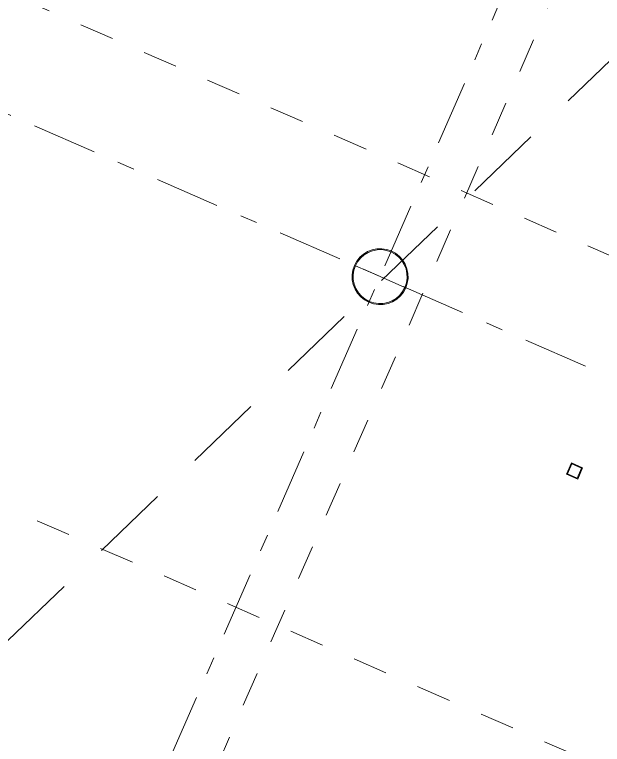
# Model space of a CAD drawing. Header units: millimetres. Extents: x -50172 to 68897, y -80883 to 956680.
# Drawn here: x -30409 to -25612, y -46368 to -40411 of the extents above; entities that cross this region are included whole.
import ezdxf
from ezdxf.enums import TextEntityAlignment as Align

# ---------------------------------------------------------------- set-up
doc = ezdxf.new("R2010")
doc.units = ezdxf.units.MM
doc.header["$MEASUREMENT"] = 0
for name, pattern in [('Dashed', [564.444447, 282.222223, -282.222223]), ('Double Dashed', [1093.611073, 529.166651, -211.666656, 141.111112, -211.666656]), ('Long Dashed', [1058.333302, 634.99999, -423.333311])]:
    doc.linetypes.add(name, pattern=pattern)
for name, color, linetype in [('A-95-MC_Marker_Section_P2.Marker', 7, 'Continuous'), ('COLUMN.IFC Import', 7, 'Continuous'), ('New_A-15-MG_Structural_Grid_Phase_2', 7, 'Continuous')]:
    doc.layers.add(name, color=color, linetype=linetype)
for name, color, linetype, lineweight in [('A-95-MC_Marker_Section_P2.Marker_Pen_No__1', 7, 'Continuous', 13), ('COLUMN.IFC Import_Pen_No__2', 8, 'Continuous', 15), ('New_A-95-P_Drawing_Pen_No__1', 7, 'Continuous', 13), ('New_A-95-P_Drawing_Pen_No__191', 7, 'Continuous', 5)]:
    doc.layers.add(name, color=color, linetype=linetype, lineweight=lineweight)
doc.layers.add('New_A-15-MG_Structural_Grid_Phase_2_Pen_No__222', color=7, linetype='Continuous', lineweight=13, true_color=0x65af33)
doc.styles.add('GENERATED_STYLE_4', font='')
doc.styles.get('GENERATED_STYLE_4').set_extended_font_data('Swis721 BT')

# ---------------------------------------------------------------- blocks, each defined once
blk = doc.blocks.new('Standard grid marker_5')
at = {"layer": 'New_A-15-MG_Structural_Grid_Phase_2_Pen_No__222', "linetype": 'Double Dashed'}
blk.add_line((705.1, 0), (17719.8, 0), dxfattribs=at)
at = {"layer": 'New_A-15-MG_Structural_Grid_Phase_2_Pen_No__222', "style": 'GENERATED_STYLE_4'}
blk.add_attdef('AC_MarkerText_1', text='', height=350, rotation=360, dxfattribs=at).set_placement((-500, 43.4), align=Align.MIDDLE_CENTER)
blk = doc.blocks.new('Column 166')
at = {"layer": 'COLUMN.IFC Import_Pen_No__2', "linetype": 'Continuous'}
for p, q in [((-146.877, 175.041), (-114.25, 197.887)), ((-110.25, 190.959), (-141.735, 168.913)), ((-114.25, 197.887), (-78.152, 214.72)), ((-75.415, 207.202), (-110.25, 190.959)), ((-78.152, 214.72), (-39.679, 225.029)), ((-38.289, 217.15), (-75.415, 207.202)), ((-39.679, 225.029), (0, 228.5)), ((0, 220.5), (-38.289, 217.15)), ((0, 228.5), (39.679, 225.029)), ((38.289, 217.15), (0, 220.5)), ((75.415, 207.202), (38.289, 217.15)), ((39.679, 225.029), (78.152, 214.72)), ((110.25, 190.959), (75.415, 207.202)), ((78.152, 214.72), (114.25, 197.887)), ((141.735, 168.913), (110.25, 190.959)), ((114.25, 197.887), (146.877, 175.041)), ((-197.887, 114.25), (-175.041, 146.877)), ((-168.913, 141.735), (-190.959, 110.25)), ((-175.041, 146.877), (-146.877, 175.041)), ((-141.735, 168.913), (-168.913, 141.735)), ((168.913, 141.735), (141.735, 168.913)), ((146.877, 175.041), (175.041, 146.877)), ((190.959, 110.25), (168.913, 141.735)), ((175.041, 146.877), (197.887, 114.25)), ((-225.029, 39.679), (-214.72, 78.152)), ((-207.202, 75.415), (-217.15, 38.289)), ((-214.72, 78.152), (-197.887, 114.25)), ((-190.959, 110.25), (-207.202, 75.415)), ((207.202, 75.415), (190.959, 110.25)), ((197.887, 114.25), (214.72, 78.152)), ((217.15, 38.289), (207.202, 75.415)), ((214.72, 78.152), (225.029, 39.679)), ((-228.5, 0), (-225.029, 39.679)), ((-217.15, 38.289), (-220.5, 0)), ((220.5, 0), (217.15, 38.289)), ((217.15, -38.289), (220.5, 0)), ((225.029, 39.679), (228.5, 0)), ((228.5, 0), (225.029, -39.679)), ((-225.029, -39.679), (-228.5, 0)), ((-214.72, -78.152), (-225.029, -39.679)), ((-220.5, 0), (-217.15, -38.289)), ((-217.15, -38.289), (-207.202, -75.415)), ((207.202, -75.415), (217.15, -38.289)), ((225.029, -39.679), (214.72, -78.152)), ((-197.887, -114.25), (-214.72, -78.152)), ((-207.202, -75.415), (-190.959, -110.25)), ((-175.041, -146.877), (-197.887, -114.25)), ((-190.959, -110.25), (-168.913, -141.735)), ((168.913, -141.735), (190.959, -110.25)), ((197.887, -114.25), (175.041, -146.877)), ((190.959, -110.25), (207.202, -75.415)), ((214.72, -78.152), (197.887, -114.25)), ((-146.877, -175.041), (-175.041, -146.877)), ((-168.913, -141.735), (-141.735, -168.913)), ((-114.25, -197.887), (-146.877, -175.041)), ((-141.735, -168.913), (-110.25, -190.959)), ((110.25, -190.959), (141.735, -168.913)), ((146.877, -175.041), (114.25, -197.887)), ((141.735, -168.913), (168.913, -141.735)), ((175.041, -146.877), (146.877, -175.041)), ((-78.152, -214.72), (-114.25, -197.887)), ((-110.25, -190.959), (-75.415, -207.202)), ((-39.679, -225.029), (-78.152, -214.72)), ((-75.415, -207.202), (-38.289, -217.15)), ((0, -228.5), (-39.679, -225.029)), ((-38.289, -217.15), (0, -220.5)), ((0, -220.5), (38.289, -217.15)), ((39.679, -225.029), (0, -228.5)), ((38.289, -217.15), (75.415, -207.202)), ((78.152, -214.72), (39.679, -225.029)), ((75.415, -207.202), (110.25, -190.959)), ((114.25, -197.887), (78.152, -214.72))]:
    blk.add_line(p, q, dxfattribs=at)
blk = doc.blocks.new('Discrete Accessory 1908')
at = {"layer": 'COLUMN.IFC Import_Pen_No__2', "linetype": 'Continuous'}
for p, q in [((-50, 50), (50, 50)), ((-50, -50), (-50, 50)), ((-43.7, 43.7), (-43.7, -43.7)), ((43.7, 43.7), (-43.7, 43.7)), ((43.7, -43.7), (43.7, 43.7)), ((50, 50), (50, -50)), ((50, -50), (-50, -50)), ((-43.7, -43.7), (43.7, -43.7))]:
    blk.add_line(p, q, dxfattribs=at)
blk = doc.blocks.new('Standard grid marker_36')
at = {"layer": 'New_A-15-MG_Structural_Grid_Phase_2_Pen_No__222', "linetype": 'Double Dashed'}
blk.add_line((18746, 0), (0, 0), dxfattribs=at)
at = {"layer": 'New_A-15-MG_Structural_Grid_Phase_2_Pen_No__222', "style": 'GENERATED_STYLE_4'}
for tag, p in [('AC_MarkerText_1_0', (-500, 41.2)), ('AC_MarkerText_1_1', (58742.4, 41.2))]:
    blk.add_attdef(tag, text='', height=350, rotation=270, dxfattribs=at).set_placement(p, align=Align.MIDDLE_CENTER)
blk = doc.blocks.new('Cutting Plane_5_1', base_point=(10470.5, -62286.8))
at = {"layer": 'A-95-MC_Marker_Section_P2.Marker_Pen_No__1', "linetype": 'Dashed'}
blk.add_line((3665.4, -59319.5), (-44301, -38403.7), dxfattribs=at)
blk = doc.blocks.new('Cutting Plane_6_1', base_point=(-15692.4, -10945.9))
at = {"layer": 'A-95-MC_Marker_Section_P2.Marker_Pen_No__1', "linetype": 'Dashed'}
blk.add_line((-20307.7, -27164.2), (-38549.4, -68998.4), dxfattribs=at)
blk = doc.blocks.new('Cutting Plane_7_1', base_point=(12010.4, -58755.3))
at = {"layer": 'A-95-MC_Marker_Section_P2.Marker_Pen_No__1', "linetype": 'Dashed'}
blk.add_line((11781.2, -58655.4), (-40955.4, -35659.6), dxfattribs=at)

msp = doc.modelspace()

# ---------------------------------------------------------------- linework, layer by layer
at = {"layer": 'New_A-95-P_Drawing_Pen_No__1', "linetype": 'Long Dashed'}
msp.add_line((-44942.9, -59472.2), (-23182.6, -38505.5), dxfattribs=at)
at = {"layer": 'New_A-95-P_Drawing_Pen_No__191', "linetype": 'Dashed'}
for q in [(-27627.9, -42460.6), (-27222.8, -42637.3)]:
    msp.add_line((-27425.3, -42548.9), q, dxfattribs=at)
msp.add_arc((-26775.4, -43793.3), 6450.2, 246.15967, 336.50368, dxfattribs=at)

# ---------------------------------------------------------------- block references
at = {"layer": 'A-95-MC_Marker_Section_P2.Marker'}
for name, p in [('Cutting Plane_6_1', (-15692.4, -10945.9)), ('Cutting Plane_7_1', (12010.4, -58755.3)), ('Cutting Plane_5_1', (10470.5, -62286.8))]:
    msp.add_blockref(name, p, dxfattribs=at)
at = {"layer": 'COLUMN.IFC Import', "linetype": 'Continuous', "zscale": 1000, "rotation": 336.4404115839877}
for name, p in [('Column 166', (-27425.9, -42549.7)), ('Discrete Accessory 1908', (-25839.4, -44136.7))]:
    msp.add_blockref(name, p, dxfattribs=at)
at = {"layer": 'New_A-15-MG_Structural_Grid_Phase_2', "color": 8, "linetype": 'Continuous', "lineweight": 15, "zscale": 1000}
for name, p, rotation in [('Standard grid marker_36', (-30734.1, -50137), 66.44041158399293), ('Standard grid marker_5', (-40916, -36666.3), 336.440411583993)]:
    msp.add_blockref(name, p, dxfattribs=dict(at, rotation=rotation))

doc.saveas('drawing.dxf')
